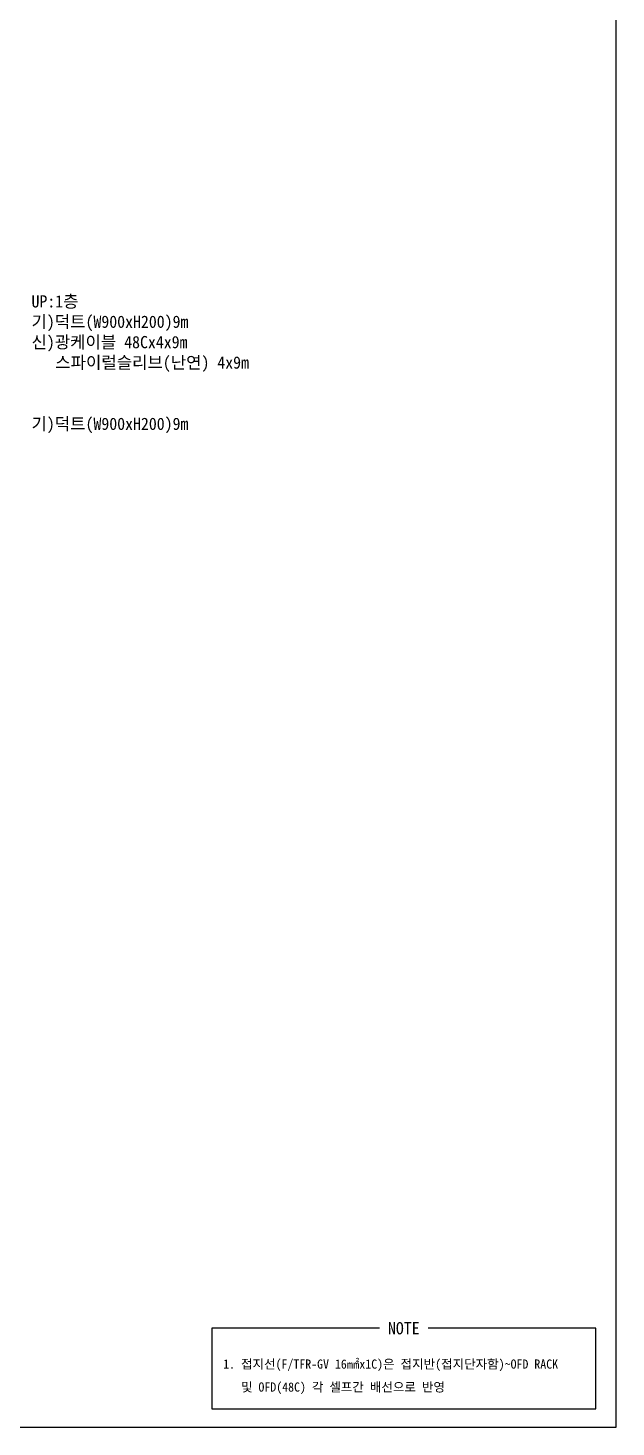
# Model space of a CAD drawing. Header units: millimetres. Extents: x 298577 to 322457, y -54271 to -33089.
# Drawn here: x 316696 to 322457, y -54271 to -40565 of the extents above; entities that cross this region are included whole.
import ezdxf
from ezdxf.enums import TextEntityAlignment as Align

# ---------------------------------------------------------------- set-up
doc = ezdxf.new("R2010")
doc.units = ezdxf.units.MM
for name, color, linetype in [('TN-TEXT', 6, 'Continuous'), ('TZ-LINE', 4, 'Continuous'), ('TZ-TEX2', 3, 'Continuous')]:
    doc.layers.add(name, color=color, linetype=linetype)
doc.layers.add('TX-PAPR', color=2, linetype='Continuous', plot=False)
doc.styles.get("Standard").update_dxf_attribs({"font": 'GulimChe.ttf'})

msp = doc.modelspace()

# ---------------------------------------------------------------- linework, layer by layer
at = {"layer": 'TX-PAPR'}
msp.add_lwpolyline([(298576.9, -54270.8), (322456.9, -54270.8), (322456.9, -38790.8), (298576.9, -38790.8)], close=True, dxfattribs=at)
at = {"layer": 'TZ-LINE', "ltscale": 2, "elevation": 46.5}
msp.add_lwpolyline([(320140.1, -53303), (318496.6, -53303), (318496.6, -54094.1), (322258.6, -54094.1), (322258.6, -53303), (320615.2, -53303)], dxfattribs=at)

# ---------------------------------------------------------------- texts
at = {"layer": 'TN-TEXT'}
for s, p in [('신)광케이블 48Cx4x9m', (316730.3, -43642.3)), ('   스파이럴슬리브(난연) 4x9m', (316730.3, -43842.2))]:
    msp.add_text(s, height=120, dxfattribs=at).set_placement(p, align=Align.MIDDLE_LEFT)
at = {"layer": 'TZ-TEX2'}
for s, height, p in [('UP:1층', 120, (316730.3, -43242.6)), ('기)덕트(W900xH200)9m ', 120, (316730.3, -43442.5)), ('기)덕트(W900xH200)9m ', 120, (316730.3, -44442.5)), ('1. 접지선(F/TFR-GV 16㎟x1C)은 접지반(접지단자함)~OFD RACK', 90, (318608.1, -53654, 46.5)), ('   및 OFD(48C) 각 셀프간 배선으로 반영', 90, (318608.1, -53879, 46.5))]:
    msp.add_text(s, height=height, dxfattribs=at).set_placement(p, align=Align.MIDDLE_LEFT)
msp.add_text('NOTE', height=120, dxfattribs=at).set_placement((320377.6, -53303, 46.5), align=Align.MIDDLE)

doc.saveas('drawing.dxf')
